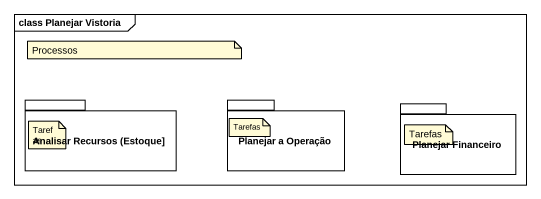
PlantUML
@startuml
mainframe class Planejar Vistoria
package "Analisar Recursos (Estoque]" as Analisar_Recursos_Estoque {
}
package "Planejar a Operação" as Planejar_a_Operação {
}
package "Planejar Financeiro" as Planejar_Financeiro {
}
note as N1
  Processos
end note
note as N2
  Tarefas
end note
note as N3
  Tarefas
end note
note as N4
  Tarefas
end note
@enduml
